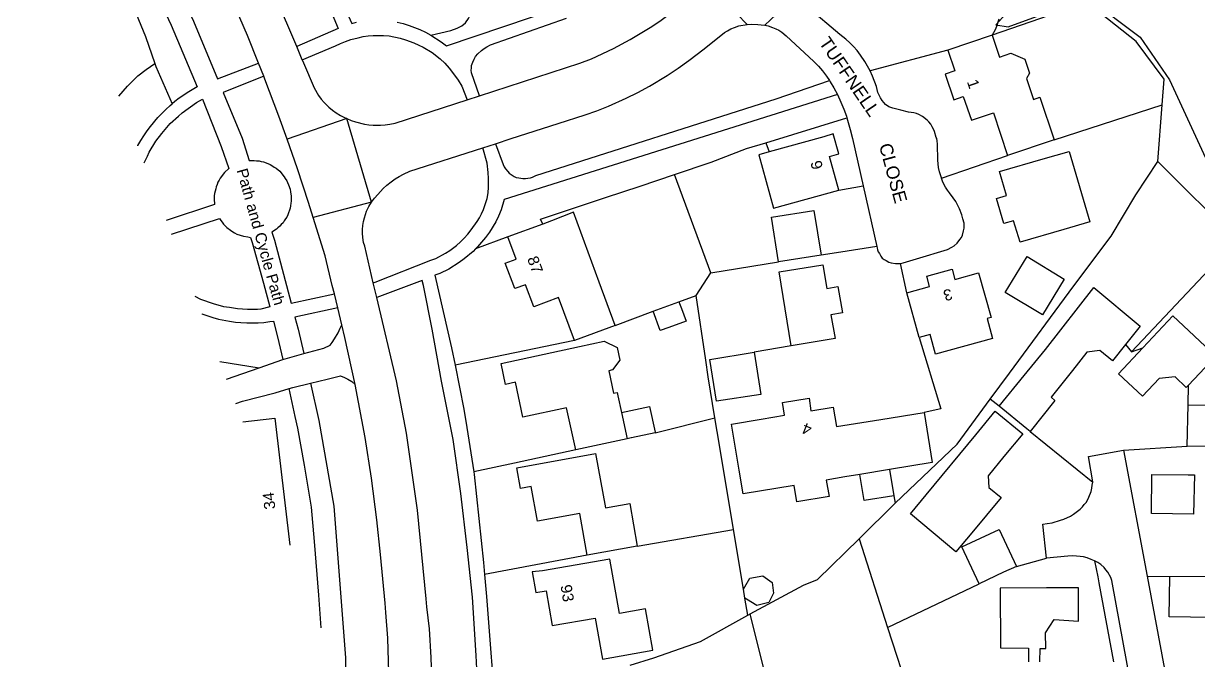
# Model space of a CAD drawing. Header units: millimetres. Extents: x 111502 to 977541, y 8702 to 1044108.
# Drawn here: x 974256.3 to 974415.2, y 476688 to 476774.2 of the extents above; entities that cross this region are included whole.
import ezdxf

# ---------------------------------------------------------------- set-up
doc = ezdxf.new("R2010")
doc.units = ezdxf.units.MM
doc.header["$LTSCALE"] = 0.25
doc.layers.add('X HVSS Site Background', color=8, linetype='Continuous')
doc.styles.add('OS Master Map$1$Standard', font='txt')

# ---------------------------------------------------------------- blocks, each defined once
blk = doc.blocks.new('OS MAP')
at = {"layer": 'X HVSS Site Background', "flags": 128}
for points in [[(488040.8, 241381.9), (488045.3, 241376.2), (488045.3, 241376.2), (488049.4, 241370.45), (488049.4, 241370.45), (488054.4, 241363.2), (488054.4, 241363.2), (488060.15, 241354.4), (488060.15, 241354.4), (488062.55, 241350.6), (488062.55, 241350.6), (488066.45, 241344.15), (488066.45, 241344.15), (488068.65, 241340.25), (488068.65, 241340.25), (488070.95, 241335.9), (488070.95, 241335.9), (488076.25, 241325.2), (488076.25, 241325.2), (488078.7, 241319.6), (488078.7, 241319.6), (488080.65, 241314.9), (488080.65, 241314.9), (488075.05, 241312.45)], [(488075.05, 241312.45), (488072.2, 241319.2), (488072.2, 241319.2), (488069.4, 241325.55), (488069.4, 241325.55), (488066.25, 241331.8), (488066.25, 241331.8), (488062.6, 241338.9), (488062.6, 241338.9), (488058.65, 241345.95), (488058.65, 241345.95), (488056.3, 241349.9), (488056.3, 241349.9), (488053.85, 241353.75), (488053.85, 241353.75), (488050.2, 241359.16)], [(488170, 241316.15), (488169.7, 241315.15), (488169.7, 241315.15), (488169.5, 241314.7), (488169.5, 241314.7), (488169.1, 241314)], [(488040.45, 241353.85), (488049.8, 241338), (488049.8, 241338), (488055.85, 241327.05), (488055.85, 241327.05), (488061.1, 241315.9), (488061.1, 241315.9), (488064.35, 241308.1), (488064.35, 241308.1), (488069.9, 241310.2)], [(488069.9, 241310.2), (488068.4, 241313.95), (488068.4, 241313.95), (488065.85, 241319.8)], [(488038.1, 241352.05), (488046.55, 241337.95), (488046.55, 241337.95), (488053.15, 241325.8), (488053.15, 241325.8), (488058.05, 241315.35), (488058.05, 241315.35), (488061.6, 241307), (488061.6, 241307), (488060.45, 241306.35), (488060.45, 241306.35), (488059.15, 241305.45), (488059.15, 241305.45), (488058.55, 241305), (488058.55, 241305), (488058.21, 241304.72)], [(488099.75, 241305.8), (488098.7, 241308.9), (488098.7, 241308.9), (488098.65, 241309.25), (488098.65, 241309.25), (488098.7, 241309.55), (488098.7, 241309.55), (488098.7, 241309.9), (488098.7, 241309.9), (488098.85, 241310.35), (488098.85, 241310.35), (488099.05, 241310.75), (488099.05, 241310.75), (488099.25, 241311.1), (488099.25, 241311.1), (488099.55, 241311.45), (488099.55, 241311.45), (488100.05, 241311.9), (488100.05, 241311.9), (488100.4, 241312.2), (488100.4, 241312.2), (488100.75, 241312.4), (488100.75, 241312.4), (488101.25, 241312.7), (488101.25, 241312.7), (488111.55, 241316.3)], [(488080.45, 241320.15), (488082.5, 241315.55), (488082.5, 241315.55), (488083.15, 241315.75)], [(488088.65, 241315.75), (488089.45, 241315.55), (488089.45, 241315.55), (488090.25, 241315.3), (488090.25, 241315.3), (488091.7, 241314.75), (488091.7, 241314.75), (488092.45, 241314.4), (488092.45, 241314.4), (488093.2, 241314)], [(488093.2, 241314), (488094.6, 241313.1), (488094.6, 241313.1), (488095.3, 241312.55), (488095.3, 241312.55), (488110.7, 241317.75), (488110.7, 241317.75), (488112.2, 241318.3), (488112.2, 241318.3), (488113.75, 241318.9), (488113.75, 241318.9), (488116.5, 241320.2), (488116.5, 241320.2), (488119.35, 241321.7), (488119.35, 241321.7), (488120.25, 241322.25), (488120.25, 241322.25), (488120.63, 241322.51)], [(488169.6, 241315.4), (488171, 241316.9)], [(488099.75, 241305.8), (488113.35, 241310.2), (488113.35, 241310.2), (488114.9, 241310.8), (488114.9, 241310.8), (488117.9, 241312.2), (488117.9, 241312.2), (488120.15, 241313.4), (488120.15, 241313.4), (488121.5, 241314.2), (488121.5, 241314.2), (488122.85, 241315.05), (488122.85, 241315.05), (488124.15, 241315.9), (488124.15, 241315.9), (488125.4, 241316.85), (488125.4, 241316.85), (488126.75, 241317.9), (488126.75, 241317.9), (488128, 241318.95), (488128, 241318.95), (488130.4, 241321.25)], [(488135.95, 241315.45), (488130.4, 241321.25)], [(488138.35, 241315.35), (488142.95, 241319.7)], [(488152.6, 241309.15), (488151.9, 241310.45), (488151.9, 241310.45), (488151.3, 241311.3), (488151.3, 241311.3), (488150.85, 241311.9), (488150.85, 241311.9), (488150.35, 241312.45), (488150.35, 241312.45), (488149.85, 241312.95), (488149.85, 241312.95), (488149.3, 241313.45), (488149.3, 241313.45), (488148.5, 241314.1), (488148.5, 241314.1), (488144.15, 241317.8), (488144.15, 241317.8), (488143.8, 241318.3), (488143.8, 241318.3), (488143.2, 241319.25), (488143.2, 241319.25), (488142.95, 241319.7)], [(488169.6, 241315.4), (488171.25, 241315.1), (488171.25, 241315.1), (488182.05, 241319.1)], [(488182.05, 241319.1), (488189.1, 241313.7), (488189.1, 241313.7), (488193.1, 241307.95), (488193.1, 241307.95), (488203.1, 241286.25), (488203.1, 241286.25), (488212.25, 241258.35), (488212.25, 241258.35), (488215.85, 241240.95), (488215.85, 241240.95), (488219.75, 241220.55), (488219.75, 241220.55), (488227.4, 241179.85), (488227.4, 241179.85), (488223.35, 241148.75), (488223.35, 241148.75), (488218.45, 241132.8), (488218.45, 241132.8), (488195.55, 241105.32), (488195.55, 241105.32), (488195.8, 241104.15)], [(488053, 241317.65), (488054.6, 241313.8)], [(488093.2, 241314), (488095.88, 241314.64), (488095.88, 241314.64), (488096.77, 241314.92), (488096.77, 241314.92), (488097.36, 241315.27), (488097.36, 241315.27), (488097.89, 241315.67), (488097.89, 241315.67), (488098.3, 241316.26), (488098.3, 241316.26), (488098.59, 241316.86), (488098.59, 241316.86), (488098.6, 241317.95)], [(488192.1, 241304.55), (488192.35, 241308.05), (488192.35, 241308.05), (488188.6, 241313.15), (488188.6, 241313.15), (488181.9, 241318.4), (488181.9, 241318.4), (488169.1, 241314)], [(488101.95, 241299.3), (488104.05, 241300), (488104.05, 241300), (488110.4, 241302.05), (488110.4, 241302.05), (488114.05, 241303.2), (488114.05, 241303.2), (488115.65, 241303.75), (488115.65, 241303.75), (488117.2, 241304.4), (488117.2, 241304.4), (488119.6, 241305.45), (488119.6, 241305.45), (488121.2, 241306.25), (488121.2, 241306.25), (488122.75, 241307.1), (488122.75, 241307.1), (488125.15, 241308.55), (488125.15, 241308.55), (488126.65, 241309.55), (488126.65, 241309.55), (488128.1, 241310.55), (488128.1, 241310.55), (488130.15, 241312.15), (488130.15, 241312.15), (488132.9, 241314.35), (488132.9, 241314.35), (488133.3, 241314.6), (488133.3, 241314.6), (488133.75, 241314.85), (488133.75, 241314.85), (488134.25, 241315.05), (488134.25, 241315.05), (488134.85, 241315.25), (488134.85, 241315.25), (488135.95, 241315.45)], [(488135.95, 241315.45), (488136.55, 241315.5), (488136.55, 241315.5), (488137.4, 241315.45), (488137.4, 241315.45), (488137.85, 241315.4), (488137.85, 241315.4), (488138.35, 241315.35)], [(488138.35, 241315.35), (488138.8, 241315.25), (488138.8, 241315.25), (488139.4, 241315.05), (488139.4, 241315.05), (488139.85, 241314.85), (488139.85, 241314.85), (488140.25, 241314.65), (488140.25, 241314.65), (488140.65, 241314.4), (488140.65, 241314.4), (488141.25, 241313.9), (488141.25, 241313.9), (488145, 241310.45), (488145, 241310.45), (488145.6, 241309.8), (488145.6, 241309.8), (488146.15, 241309.15), (488146.15, 241309.15), (488146.7, 241308.45), (488146.7, 241308.45), (488147.1, 241307.85)], [(488054.6, 241313.8), (488055.86, 241310.15)], [(488075.8, 241310.65), (488075.05, 241312.45)], [(488075.8, 241310.65), (488080.3, 241312.55), (488080.3, 241312.55), (488080.95, 241312.85), (488080.95, 241312.85), (488081.65, 241313.15), (488081.65, 241313.15), (488082.35, 241313.4), (488082.35, 241313.4), (488083.35, 241313.65), (488083.35, 241313.65), (488084.05, 241313.8), (488084.05, 241313.8), (488084.7, 241313.9), (488084.7, 241313.9), (488085.4, 241313.95), (488085.4, 241313.95), (488086.8, 241313.95), (488086.8, 241313.95), (488087.55, 241313.9), (488087.55, 241313.9), (488089.05, 241313.6), (488089.05, 241313.6), (488089.75, 241313.35), (488089.75, 241313.35), (488090.9, 241312.95), (488090.9, 241312.95), (488091.55, 241312.65), (488091.55, 241312.65), (488092.15, 241312.35), (488092.15, 241312.35), (488093.35, 241311.65), (488093.35, 241311.65), (488094.45, 241310.8), (488094.45, 241310.8), (488095.1, 241310.2), (488095.1, 241310.2), (488095.65, 241309.55), (488095.65, 241309.55), (488096.4, 241308.6), (488096.4, 241308.6), (488096.9, 241307.9), (488096.9, 241307.9), (488097.4, 241307.1), (488097.4, 241307.1), (488098.1, 241305.25)], [(488169.1, 241314), (488163.1, 241311.95)], [(488169.1, 241314), (488170.1, 241311.03), (488170.1, 241311.03), (488171.62, 241311.55), (488171.62, 241311.55), (488173.53, 241310.75), (488173.53, 241310.75), (488174.16, 241308.87), (488174.16, 241308.87), (488173.75, 241308.11), (488173.75, 241308.11), (488174.69, 241305.31), (488174.69, 241305.31), (488175.55, 241305.6), (488175.55, 241305.6), (488177.5, 241299.85)], [(488163.1, 241311.95), (488152.6, 241309.15)], [(488163.1, 241311.95), (488164.05, 241309.15), (488164.05, 241309.15), (488162.75, 241308.7), (488162.75, 241308.7), (488163.9, 241305.25), (488163.9, 241305.25), (488165.2, 241305.7), (488165.2, 241305.7), (488166.3, 241302.5), (488166.3, 241302.5), (488169.3, 241303.5), (488169.3, 241303.5), (488171.2, 241297.7)], [(488050.98, 241305.76), (488052.16, 241307.1), (488052.16, 241307.1), (488052.83, 241307.79), (488052.83, 241307.79), (488053.55, 241308.47), (488053.55, 241308.47), (488054.67, 241309.35), (488054.67, 241309.35), (488055.86, 241310.15)], [(488055.86, 241310.15), (488056, 241309.75), (488056, 241309.75), (488058.21, 241304.72)], [(488070.6, 241308.45), (488069.9, 241310.2)], [(488075.8, 241310.65), (488075.95, 241310.25), (488075.95, 241310.25), (488077.4, 241306.85), (488077.4, 241306.85), (488078, 241305.85), (488078, 241305.85), (488078.35, 241305.35), (488078.35, 241305.35), (488078.75, 241304.9), (488078.75, 241304.9), (488079.4, 241304.25), (488079.4, 241304.25), (488079.9, 241303.85), (488079.9, 241303.85), (488080.4, 241303.5), (488080.4, 241303.5), (488080.95, 241303.15), (488080.95, 241303.15), (488081.5, 241302.85), (488081.5, 241302.85), (488081.82, 241302.71)], [(488070.6, 241308.45), (488065.1, 241306.25), (488065.1, 241306.25), (488067.65, 241300.05), (488067.65, 241300.05), (488068.6, 241297.05), (488068.6, 241297.05), (488069.3, 241297.05), (488069.3, 241297.05), (488069.6, 241297), (488069.6, 241297), (488069.95, 241297), (488069.95, 241297), (488070.25, 241296.9), (488070.25, 241296.9), (488070.55, 241296.85), (488070.55, 241296.85), (488071.15, 241296.65), (488071.15, 241296.65), (488071.45, 241296.5), (488071.45, 241296.5), (488071.7, 241296.35), (488071.7, 241296.35), (488072, 241296.15), (488072, 241296.15), (488072.25, 241296), (488072.25, 241296), (488072.75, 241295.6), (488072.75, 241295.6), (488073.35, 241294.85), (488073.35, 241294.85), (488073.5, 241294.6), (488073.5, 241294.6), (488073.7, 241294.3), (488073.7, 241294.3), (488073.8, 241294.05), (488073.8, 241294.05), (488073.95, 241293.75), (488073.95, 241293.75), (488074.15, 241293.15), (488074.15, 241293.15), (488074.2, 241292.8), (488074.2, 241292.8), (488074.3, 241292.2), (488074.3, 241292.2), (488074.3, 241291.55), (488074.3, 241291.55), (488074.25, 241291.25), (488074.25, 241291.25), (488074.2, 241290.9), (488074.2, 241290.9), (488074.15, 241290.6), (488074.15, 241290.6), (488073.85, 241289.7), (488073.85, 241289.7), (488073.7, 241289.4), (488073.7, 241289.4), (488073.55, 241289.15), (488073.55, 241289.15), (488073.35, 241288.9), (488073.35, 241288.9), (488073.2, 241288.6), (488073.2, 241288.6), (488072.95, 241288.4), (488072.95, 241288.4), (488072.75, 241288.15), (488072.75, 241288.15), (488072.5, 241287.95), (488072.5, 241287.95), (488072.3, 241287.75), (488072.3, 241287.75), (488071.7, 241287.35), (488071.7, 241287.35), (488072.05, 241286.25), (488072.05, 241286.25), (488074.3, 241277.75), (488074.3, 241277.75), (488080.15, 241279)], [(488073.74, 241299.93), (488072.65, 241303.05), (488072.65, 241303.05), (488070.75, 241308.05), (488070.75, 241308.05), (488070.6, 241308.45)], [(488101.95, 241299.3), (488102.95, 241296.5), (488102.95, 241296.5), (488103.1, 241296.2), (488103.1, 241296.2), (488103.3, 241295.9), (488103.3, 241295.9), (488103.6, 241295.55), (488103.6, 241295.55), (488103.8, 241295.35), (488103.8, 241295.35), (488104.05, 241295.15), (488104.05, 241295.15), (488104.45, 241294.9), (488104.45, 241294.9), (488104.75, 241294.75), (488104.75, 241294.75), (488105.1, 241294.7), (488105.1, 241294.7), (488105.65, 241294.6), (488105.65, 241294.6), (488106, 241294.6), (488106, 241294.6), (488106.3, 241294.65), (488106.3, 241294.65), (488106.65, 241294.7), (488106.65, 241294.7), (488106.95, 241294.8), (488106.95, 241294.8), (488107.4, 241295), (488107.4, 241295), (488139.9, 241305.4), (488139.9, 241305.4), (488147.1, 241307.85)], [(488147.1, 241307.85), (488147.2, 241307.7), (488147.2, 241307.7), (488147.7, 241306.85), (488147.7, 241306.85), (488148.2, 241305.95)], [(488156.77, 241303.84), (488155.65, 241304.1), (488155.65, 241304.1), (488155.15, 241304.3), (488155.15, 241304.3), (488154.7, 241304.6), (488154.7, 241304.6), (488154.25, 241305.15), (488154.25, 241305.15), (488154, 241305.5), (488154, 241305.5), (488153.65, 241306.25), (488153.65, 241306.25), (488153.45, 241307.05), (488153.45, 241307.05), (488152.9, 241308.45), (488152.9, 241308.45), (488152.6, 241309.15)], [(488053.54, 241299.03), (488053.55, 241299.05), (488053.55, 241299.05), (488053.95, 241299.75), (488053.95, 241299.75), (488054.35, 241300.4), (488054.35, 241300.4), (488054.8, 241301.05), (488054.8, 241301.05), (488055.25, 241301.65), (488055.25, 241301.65), (488056.25, 241302.85), (488056.25, 241302.85), (488057.35, 241303.95), (488057.35, 241303.95), (488057.95, 241304.5), (488057.95, 241304.5), (488058.21, 241304.72)], [(488054.43, 241296.71), (488054.85, 241297.65), (488054.85, 241297.65), (488055.1, 241298.15), (488055.1, 241298.15), (488056, 241299.65), (488056, 241299.65), (488056.8, 241300.7), (488056.8, 241300.7), (488057.95, 241302.05), (488057.95, 241302.05), (488059.05, 241303.05), (488059.05, 241303.05), (488059.55, 241303.5), (488059.55, 241303.5), (488061.5, 241304.9), (488061.5, 241304.9), (488062.3, 241305.35), (488062.3, 241305.35), (488064.85, 241298.95), (488064.85, 241298.95), (488065.85, 241295.95)], [(488081.82, 241302.71), (488082.4, 241302.45), (488082.4, 241302.45), (488083, 241302.25), (488083, 241302.25), (488084.2, 241301.95), (488084.2, 241301.95), (488084.8, 241301.85), (488084.8, 241301.85), (488085.4, 241301.8), (488085.4, 241301.8), (488086.4, 241301.8), (488086.4, 241301.8), (488087, 241301.85), (488087, 241301.85), (488087.65, 241301.95), (488087.65, 241301.95), (488088.35, 241302.1), (488088.35, 241302.1), (488098.1, 241305.25)], [(488098.1, 241305.25), (488099.75, 241305.8)], [(488148.2, 241305.95), (488103.1, 241291.75), (488103.1, 241291.75), (488102.7, 241290.35), (488102.7, 241290.35), (488102.35, 241289.5), (488102.35, 241289.5), (488102, 241288.75), (488102, 241288.75), (488101.1, 241287.35), (488101.1, 241287.35), (488100.6, 241286.65), (488100.6, 241286.65), (488099.5, 241285.35), (488099.5, 241285.35), (488099.25, 241285.1)], [(488148.2, 241305.95), (488148.65, 241304.95), (488148.65, 241304.95), (488149.05, 241304), (488149.05, 241304), (488149.4, 241303.05), (488149.4, 241303.05), (488149.46, 241302.82)], [(488177.5, 241299.85), (488192.1, 241304.55)], [(488191.5, 241296.9), (488192.1, 241304.55)], [(488162.27, 241294.65), (488162.25, 241294.7), (488162.25, 241294.7), (488162, 241295.5), (488162, 241295.5), (488161.85, 241296.1), (488161.85, 241296.1), (488161.75, 241297.1), (488161.75, 241297.1), (488161.7, 241299.25), (488161.7, 241299.25), (488161.65, 241299.7), (488161.65, 241299.7), (488161.6, 241300), (488161.6, 241300), (488161.55, 241300.15), (488161.55, 241300.15), (488161.3, 241300.95), (488161.3, 241300.95), (488161.15, 241301.3), (488161.15, 241301.3), (488161, 241301.6), (488161, 241301.6), (488160.8, 241301.95), (488160.8, 241301.95), (488160.55, 241302.25), (488160.55, 241302.25), (488160.3, 241302.5), (488160.3, 241302.5), (488159.7, 241303), (488159.7, 241303), (488159.2, 241303.25), (488159.2, 241303.25), (488158.85, 241303.4), (488158.85, 241303.4), (488158.5, 241303.5), (488158.5, 241303.5), (488157.8, 241303.6), (488157.8, 241303.6), (488156.77, 241303.84)], [(488081.82, 241302.71), (488073.74, 241299.93)], [(488085.15, 241291.4), (488081.82, 241302.71)], [(488138.5, 241299.45), (488149.46, 241302.82)], [(488149.46, 241302.82), (488149.9, 241301.25), (488149.9, 241301.25), (488150.2, 241300), (488150.2, 241300), (488151.65, 241293.61)], [(488077.28, 241289.34), (488076.65, 241291.35), (488076.65, 241291.35), (488075.15, 241295.9), (488075.15, 241295.9), (488073.74, 241299.93)], [(488148.35, 241293.05), (488147.1, 241297.6), (488147.1, 241297.6), (488148.35, 241297.95), (488148.35, 241297.95), (488147.6, 241300.65), (488147.6, 241300.65), (488146.35, 241300.25), (488146.35, 241300.25), (488138.95, 241298.2)], [(488177.5, 241299.85), (488171.2, 241297.7)], [(488085.15, 241291.4), (488085.55, 241291.95), (488085.55, 241291.95), (488086, 241292.45), (488086, 241292.45), (488086.75, 241293.25), (488086.75, 241293.25), (488087.25, 241293.7), (488087.25, 241293.7), (488087.8, 241294.15), (488087.8, 241294.15), (488088.35, 241294.55), (488088.35, 241294.55), (488088.9, 241294.9), (488088.9, 241294.9), (488089.5, 241295.2), (488089.5, 241295.2), (488090.35, 241295.6), (488090.35, 241295.6), (488100.2, 241298.75)], [(488085.4, 241280.5), (488085.65, 241280.6), (488085.65, 241280.6), (488093.2, 241283.55), (488093.2, 241283.55), (488093.85, 241283.8), (488093.85, 241283.8), (488095.15, 241284.5), (488095.15, 241284.5), (488095.75, 241284.85), (488095.75, 241284.85), (488096.65, 241285.55), (488096.65, 241285.55), (488097.2, 241286.05), (488097.2, 241286.05), (488097.7, 241286.55), (488097.7, 241286.55), (488098.2, 241287.1), (488098.2, 241287.1), (488098.65, 241287.65), (488098.65, 241287.65), (488099.45, 241288.8), (488099.45, 241288.8), (488099.75, 241289.3), (488099.75, 241289.3), (488100.05, 241289.85), (488100.05, 241289.85), (488100.3, 241290.4), (488100.3, 241290.4), (488100.5, 241290.95), (488100.5, 241290.95), (488100.8, 241291.9), (488100.8, 241291.9), (488100.95, 241292.65), (488100.95, 241292.65), (488101, 241293.45), (488101, 241293.45), (488101, 241294.6), (488101, 241294.6), (488100.95, 241295.4), (488100.95, 241295.4), (488100.8, 241296.7), (488100.8, 241296.7), (488100.2, 241298.75)], [(488100.2, 241298.75), (488101.95, 241299.3)], [(488126.15, 241295.15), (488131.1, 241296.8), (488131.1, 241296.8), (488135.9, 241298.65), (488135.9, 241298.65), (488138.5, 241299.45)], [(488138.95, 241298.2), (488137.55, 241297.8), (488137.55, 241297.8), (488139.55, 241290.6), (488139.55, 241290.6), (488148.35, 241293.05)], [(488138.5, 241299.45), (488138.95, 241298.2)], [(488178.8, 241287.7), (488172.9, 241286), (488172.9, 241286), (488172, 241288.9), (488172, 241288.9), (488170.7, 241288.5), (488170.7, 241288.5), (488169.7, 241291.9), (488169.7, 241291.9), (488171.05, 241292.3), (488171.05, 241292.3), (488170.1, 241295.55), (488170.1, 241295.55), (488176, 241297.25), (488176, 241297.25), (488179.53, 241298.28), (488179.53, 241298.28), (488182.33, 241288.73), (488182.33, 241288.73), (488178.8, 241287.7)], [(488162.27, 241294.65), (488171.2, 241297.7)], [(488168.84, 241264.78), (488171.45, 241268.3), (488171.45, 241268.3), (488180.15, 241280.1), (488180.15, 241280.1), (488185.2, 241286.8), (488185.2, 241286.8), (488188.55, 241292.4), (488188.55, 241292.4), (488191.5, 241296.9)], [(488191.5, 241296.9), (488202.2, 241286.25)], [(488065.85, 241295.95), (488065.3, 241295.4), (488065.3, 241295.4), (488064.7, 241294.65), (488064.7, 241294.65), (488064.55, 241294.4), (488064.55, 241294.4), (488064.4, 241294.1), (488064.4, 241294.1), (488064.3, 241293.8), (488064.3, 241293.8), (488064.15, 241293.5), (488064.15, 241293.5), (488064.1, 241293.2), (488064.1, 241293.2), (488064, 241292.9), (488064, 241292.9), (488063.95, 241292.6), (488063.95, 241292.6), (488063.9, 241292.25), (488063.9, 241292.25), (488063.9, 241291.65), (488063.9, 241291.65), (488063.95, 241291.3), (488063.95, 241291.3), (488063.95, 241291.1), (488063.95, 241291.1), (488057.38, 241288.94)], [(488108.35, 241288.45), (488108, 241289.1), (488108, 241289.1), (488116.8, 241292.05), (488116.8, 241292.05), (488121.5, 241293.55), (488121.5, 241293.55), (488126.15, 241295.15)], [(488131.05, 241281.85), (488126.15, 241295.15)], [(488148.35, 241293.05), (488151.65, 241293.61)], [(488151.65, 241293.61), (488153.51, 241285.42)], [(488156.7, 241283.1), (488157.05, 241283.2), (488157.05, 241283.2), (488158.85, 241283.75), (488158.85, 241283.75), (488163.05, 241285), (488163.05, 241285), (488163.65, 241285.3), (488163.65, 241285.3), (488163.95, 241285.5), (488163.95, 241285.5), (488164.35, 241285.85), (488164.35, 241285.85), (488164.75, 241286.35), (488164.75, 241286.35), (488164.95, 241286.65), (488164.95, 241286.65), (488165.1, 241286.95), (488165.1, 241286.95), (488165.25, 241287.55), (488165.25, 241287.55), (488165.3, 241287.9), (488165.3, 241287.9), (488165.3, 241288.55), (488165.3, 241288.55), (488165.15, 241289.15), (488165.15, 241289.15), (488165, 241289.7), (488165, 241289.7), (488164.7, 241290.5), (488164.7, 241290.5), (488164.2, 241291.5), (488164.2, 241291.5), (488163.85, 241292), (488163.85, 241292), (488163.35, 241292.65), (488163.35, 241292.65), (488163.05, 241293.05), (488163.05, 241293.05), (488162.8, 241293.45), (488162.8, 241293.45), (488162.45, 241294.1), (488162.45, 241294.1), (488162.27, 241294.65)], [(488085.15, 241291.4), (488077.28, 241289.34)], [(488085.4, 241280.5), (488084.25, 241285.45), (488084.25, 241285.45), (488084.1, 241285.95), (488084.1, 241285.95), (488084, 241286.65), (488084, 241286.65), (488083.95, 241287.2), (488083.95, 241287.2), (488083.95, 241287.7), (488083.95, 241287.7), (488084, 241288.25), (488084, 241288.25), (488084.1, 241288.8), (488084.1, 241288.8), (488084.2, 241289.3), (488084.2, 241289.3), (488084.5, 241290.2), (488084.5, 241290.2), (488084.8, 241290.8), (488084.8, 241290.8), (488085.15, 241291.4)], [(488140.2, 241283.35), (488139.25, 241289.4), (488139.25, 241289.4), (488145, 241290.3), (488145, 241290.3), (488146, 241284.25)], [(488058.09, 241287.08), (488064.6, 241289.2)], [(488064.6, 241289.2), (488064.8, 241288.95), (488064.8, 241288.95), (488064.95, 241288.7), (488064.95, 241288.7), (488065.15, 241288.45), (488065.15, 241288.45), (488065.6, 241288), (488065.6, 241288), (488066.1, 241287.6), (488066.1, 241287.6), (488066.4, 241287.4), (488066.4, 241287.4), (488066.65, 241287.25), (488066.65, 241287.25), (488066.95, 241287.1), (488066.95, 241287.1), (488067.85, 241286.8), (488067.85, 241286.8), (488068.45, 241286.7), (488068.45, 241286.7), (488068.8, 241286.65), (488068.8, 241286.65), (488069, 241285.95), (488069, 241285.95), (488070.55, 241280.45), (488070.55, 241280.45), (488071.4, 241277.25), (488071.4, 241277.25), (488070.2, 241276.95), (488070.2, 241276.95), (488069.75, 241276.9), (488069.75, 241276.9), (488068.4, 241276.9), (488068.4, 241276.9), (488067.05, 241277), (488067.05, 241277), (488065.95, 241277.15), (488065.95, 241277.15), (488065.55, 241277.2), (488065.55, 241277.2), (488065.2, 241277.25), (488065.2, 241277.25), (488063.8, 241277.65), (488063.8, 241277.65), (488062.1, 241278.25), (488062.1, 241278.25), (488061.31, 241278.63)], [(488080.15, 241279), (488079.85, 241280.15), (488079.85, 241280.15), (488078.9, 241284.15), (488078.9, 241284.15), (488077.28, 241289.34)], [(488118.1, 241274.75), (488115.95, 241280.6), (488115.95, 241280.6), (488112.47, 241290.06), (488112.47, 241290.06), (488109.5, 241288.9), (488109.5, 241288.9), (488108.35, 241288.45)], [(488108.35, 241288.45), (488103.6, 241286.7)], [(488103.6, 241286.7), (488099.25, 241285.1)], [(488112.6, 241272.7), (488110.45, 241278.5), (488110.45, 241278.5), (488107.1, 241277.25), (488107.1, 241277.25), (488106, 241280.25), (488106, 241280.25), (488104.55, 241279.75), (488104.55, 241279.75), (488103.25, 241283.15), (488103.25, 241283.15), (488104.75, 241283.7), (488104.75, 241283.7), (488103.6, 241286.7)], [(488153.51, 241285.42), (488148.65, 241284.66)], [(488153.51, 241285.42), (488153.55, 241285.25), (488153.55, 241285.25), (488153.6, 241284.95), (488153.6, 241284.95), (488153.7, 241284.7), (488153.7, 241284.7), (488153.85, 241284.45), (488153.85, 241284.45), (488154.05, 241284.1), (488154.05, 241284.1), (488154.25, 241283.85), (488154.25, 241283.85), (488154.5, 241283.65), (488154.5, 241283.65), (488154.75, 241283.5), (488154.75, 241283.5), (488155.15, 241283.3), (488155.15, 241283.3), (488155.45, 241283.2), (488155.45, 241283.2), (488156.05, 241283.1), (488156.05, 241283.1), (488156.7, 241283.1)], [(488187.95, 241271.15), (488202.2, 241286.25)], [(488099.25, 241285.1), (488098.9, 241284.75), (488098.9, 241284.75), (488097.7, 241283.75), (488097.7, 241283.75), (488097, 241283.25), (488097, 241283.25), (488095.6, 241282.35), (488095.6, 241282.35), (488094.4, 241281.75), (488094.4, 241281.75), (488093.75, 241281.55), (488093.75, 241281.55), (488096, 241271.7), (488096, 241271.7), (488096.47, 241269.35)], [(488146, 241284.25), (488140.2, 241283.35)], [(488148.65, 241284.66), (488146, 241284.25)], [(488175.9, 241276.15), (488170.85, 241279.2), (488170.85, 241279.2), (488173.85, 241284.05), (488173.85, 241284.05), (488178.85, 241281), (488178.85, 241281), (488175.9, 241276.15)], [(488131.05, 241281.85), (488140.2, 241283.35)], [(488141.9, 241272), (488140.3, 241282), (488140.3, 241282), (488146.2, 241282.95), (488146.2, 241282.95), (488146.75, 241279.75), (488146.75, 241279.75), (488148.25, 241280), (488148.25, 241280), (488148.85, 241276.45), (488148.85, 241276.45), (488147.3, 241276.15), (488147.3, 241276.15), (488147.85, 241272.95), (488147.85, 241272.95), (488141.9, 241272)], [(488157.55, 241279.15), (488156.7, 241283.1)], [(488157.55, 241279.15), (488160.65, 241280), (488160.65, 241280), (488160.25, 241281.4), (488160.25, 241281.4), (488163.7, 241282.35), (488163.7, 241282.35), (488164.05, 241280.95), (488164.05, 241280.95), (488167.25, 241281.85), (488167.25, 241281.85), (488168.95, 241275.8), (488168.95, 241275.8), (488168.43, 241275.66), (488168.43, 241275.66), (488169.17, 241272.99), (488169.17, 241272.99), (488161.45, 241270.84), (488161.45, 241270.84), (488160.71, 241273.51), (488160.71, 241273.51), (488159.25, 241273.1)], [(488099.65, 241223.8), (488099.3, 241230.1), (488099.3, 241230.1), (488098.8, 241238), (488098.8, 241238), (488098.1, 241244.7), (488098.1, 241244.7), (488097.25, 241252), (488097.25, 241252), (488096.2, 241259.3), (488096.2, 241259.3), (488094.65, 241267.2), (488094.65, 241267.2), (488093.35, 241274.25), (488093.35, 241274.25), (488092.2, 241280.15), (488092.2, 241280.15), (488092, 241280.8), (488092, 241280.8), (488085.9, 241278.51)], [(488129.05, 241278.8), (488131.05, 241281.85)], [(488085.9, 241278.51), (488085.4, 241280.5)], [(488159.25, 241273.1), (488157.55, 241279.15)], [(488170.05, 241263.8), (488173.45, 241267.95), (488173.45, 241267.95), (488176.3, 241271.5), (488176.3, 241271.5), (488182.85, 241279.85), (488182.85, 241279.85), (488189.1, 241274.65), (488189.1, 241274.65), (488187.16, 241272.18)], [(488080.6, 241277.1), (488080.15, 241279)], [(488093.3, 241227.2), (488093.25, 241229.85), (488093.25, 241229.85), (488093, 241233.7), (488093, 241233.7), (488092.65, 241236.7), (488092.65, 241236.7), (488092.55, 241237.75), (488092.55, 241237.75), (488091.4, 241249.75), (488091.4, 241249.75), (488089.9, 241260.15), (488089.9, 241260.15), (488088.55, 241267.25), (488088.55, 241267.25), (488085.9, 241278.51)], [(488123.25, 241276.66), (488126.74, 241277.95)], [(488126.74, 241277.95), (488127.08, 241277.03), (488127.08, 241277.03), (488127.71, 241275.32), (488127.71, 241275.32), (488125.36, 241274.45), (488125.36, 241274.45), (488124.22, 241274.03), (488124.22, 241274.03), (488123.25, 241276.66)], [(488126.74, 241277.95), (488129.05, 241278.8)], [(488131.6, 241262.25), (488130.7, 241267.8), (488130.7, 241267.8), (488130.36, 241270.06), (488130.36, 241270.06), (488129.05, 241278.8)], [(488062.2, 241276.3), (488062.2, 241276.3), (488062.2, 241276.3), (488063.7, 241275.8), (488063.7, 241275.8), (488064.45, 241275.6), (488064.45, 241275.6), (488065.95, 241275.3), (488065.95, 241275.3), (488066.75, 241275.2), (488066.75, 241275.2), (488067.5, 241275.15), (488067.5, 241275.15), (488068.3, 241275.1), (488068.3, 241275.1), (488069.85, 241275.1), (488069.85, 241275.1), (488070.6, 241275.15), (488070.6, 241275.15), (488071.4, 241275.25), (488071.4, 241275.25), (488071.9, 241275.3), (488071.9, 241275.3), (488072.45, 241273.2), (488072.45, 241273.2), (488073.17, 241270.11)], [(488080.6, 241277.1), (488074.8, 241275.85), (488074.8, 241275.85), (488075.25, 241274.25), (488075.25, 241274.25), (488076.01, 241270.92)], [(488081.14, 241274.81), (488080.6, 241277.1)], [(488118.1, 241274.75), (488123.25, 241276.66)], [(488189.48, 241271.71), (488193.55, 241276.05), (488193.55, 241276.05), (488199.35, 241270.6), (488199.35, 241270.6), (488195.65, 241266.67)], [(488076.01, 241270.92), (488078.7, 241271.68), (488078.7, 241271.68), (488079.56, 241272.09), (488079.56, 241272.09), (488079.82, 241272.42), (488079.82, 241272.42), (488080.15, 241272.94), (488080.15, 241272.94), (488080.64, 241273.74), (488080.64, 241273.74), (488080.93, 241274.35), (488080.93, 241274.35), (488081.14, 241274.81)], [(488082.95, 241266.75), (488081.55, 241273.1), (488081.55, 241273.1), (488081.14, 241274.81)], [(488118.1, 241274.75), (488112.6, 241272.7)], [(488112.6, 241272.7), (488096.47, 241269.35)], [(488159.25, 241273.1), (488162.15, 241263.45), (488162.15, 241263.45), (488159.9, 241262.95)], [(488112.8, 241257.9), (488111.55, 241263.6), (488111.55, 241263.6), (488105.65, 241262.35), (488105.65, 241262.35), (488104.65, 241267.05), (488104.65, 241267.05), (488103.3, 241266.75), (488103.3, 241266.75), (488102.7, 241269.6), (488102.7, 241269.6), (488113.3, 241271.9), (488113.3, 241271.9), (488116.61, 241272.62), (488116.61, 241272.62), (488118.38, 241271.76), (488118.38, 241271.76), (488118.75, 241270.04), (488118.75, 241270.04), (488117.77, 241268.74), (488117.77, 241268.74), (488117.25, 241268.62), (488117.25, 241268.62), (488117.91, 241265.56), (488117.91, 241265.56), (488118.4, 241265.67), (488118.4, 241265.67), (488118.5, 241265.2), (488118.5, 241265.2), (488118.98, 241262.95)], [(488141.9, 241272), (488136.9, 241271.1)], [(488187.16, 241272.18), (488185.4, 241269.95), (488185.4, 241269.95), (488183.65, 241271.35), (488183.65, 241271.35), (488181.9, 241271.1), (488181.9, 241271.1), (488179.95, 241268.65), (488179.95, 241268.65), (488177.07, 241265.03), (488177.07, 241265.03), (488177.6, 241264.6), (488177.6, 241264.6), (488174.25, 241260.4)], [(488195.65, 241266.67), (488195.35, 241266.35), (488195.35, 241266.35), (488193.85, 241267.8), (488193.85, 241267.8), (488191.7, 241267.55), (488191.7, 241267.55), (488189.45, 241265.15), (488189.45, 241265.15), (488186.2, 241268.2), (488186.2, 241268.2), (488189.48, 241271.71)], [(488187.16, 241272.18), (488187.95, 241271.15)], [(488187.95, 241271.15), (488189.48, 241271.71)], [(488064.65, 241269.86), (488069.99, 241269)], [(488069.99, 241269), (488073.17, 241270.11)], [(488073.17, 241270.11), (488076.01, 241270.92)], [(488136.9, 241271.1), (488137.8, 241265.4), (488137.8, 241265.4), (488131.8, 241264.5), (488131.8, 241264.5), (488130.9, 241270.15), (488130.9, 241270.15), (488136.9, 241271.1)], [(488065.57, 241267.45), (488069.99, 241269)], [(488096.47, 241269.35), (488097.65, 241263.4), (488097.65, 241263.4), (488098.04, 241260.93)], [(488074.04, 241266.2), (488074.5, 241266.33), (488074.5, 241266.33), (488076.91, 241266.93)], [(488076.91, 241266.93), (488079.16, 241267.49), (488079.16, 241267.49), (488080.95, 241267.91), (488080.95, 241267.91), (488081.49, 241267.69), (488081.49, 241267.69), (488081.97, 241267.46), (488081.97, 241267.46), (488082.52, 241267.14), (488082.52, 241267.14), (488082.95, 241266.75)], [(488076.91, 241266.93), (488078.05, 241261.9), (488078.05, 241261.9), (488080.05, 241250.3), (488080.05, 241250.3), (488081.65, 241229.8), (488081.65, 241229.8), (488081.6, 241225.35), (488081.6, 241225.35), (488081.6, 241225.34)], [(488087.99, 241208.55), (488088.05, 241210.85), (488088.05, 241210.85), (488087.65, 241222.35), (488087.65, 241222.35), (488087.55, 241226.25), (488087.55, 241226.25), (488087.35, 241232.45), (488087.35, 241232.45), (488087.1, 241235.9), (488087.1, 241235.9), (488087, 241237.2), (488087, 241237.2), (488086.4, 241243.75), (488086.4, 241243.75), (488085.9, 241248.45), (488085.9, 241248.45), (488085.15, 241254.1), (488085.15, 241254.1), (488084.3, 241259.6), (488084.3, 241259.6), (488082.95, 241266.75)], [(488195.6, 241264), (488195.65, 241266.67)], [(488066.82, 241264.16), (488067.72, 241264.51), (488067.72, 241264.51), (488072.15, 241265.64), (488072.15, 241265.64), (488074.04, 241266.2)], [(488078.36, 241233.86), (488078.05, 241238.25), (488078.05, 241238.25), (488077.45, 241245.5), (488077.45, 241245.5), (488077.05, 241250.15), (488077.05, 241250.15), (488076.1, 241255.85), (488076.1, 241255.85), (488075.2, 241260.85), (488075.2, 241260.85), (488074.86, 241262.41), (488074.86, 241262.41), (488074.04, 241266.2)], [(488151.19, 241254.58), (488149.2, 241254.25), (488149.2, 241254.25), (488146.67, 241253.83), (488146.67, 241253.83), (488147.04, 241251.59), (488147.04, 241251.59), (488142.69, 241250.87), (488142.69, 241250.87), (488142.31, 241253.1), (488142.31, 241253.1), (488135.43, 241251.95), (488135.43, 241251.95), (488134.88, 241255.17), (488134.88, 241255.17), (488133.83, 241261.37), (488133.83, 241261.37), (488137.85, 241262.05), (488137.85, 241262.05), (488141, 241262.6), (488141, 241262.6), (488140.75, 241264.3), (488140.75, 241264.3), (488144.35, 241264.9), (488144.35, 241264.9), (488144.6, 241263.2), (488144.6, 241263.2), (488147.6, 241263.7), (488147.6, 241263.7), (488148.05, 241261.05), (488148.05, 241261.05), (488154.05, 241262), (488154.05, 241262), (488159.9, 241262.95)], [(488156, 241250.7), (488164.35, 241258.7), (488164.35, 241258.7), (488168.84, 241264.78)], [(488170.05, 241263.8), (488168.84, 241264.78)], [(488118.98, 241262.95), (488122.76, 241263.76), (488122.76, 241263.76), (488123.51, 241260.3), (488123.51, 241260.3), (488123.53, 241260.23)], [(488174.25, 241260.4), (488173.81, 241260.76), (488173.81, 241260.76), (488170.05, 241263.8)], [(488195.5, 241258.4), (488195.6, 241264)], [(488195.6, 241264), (488201.2, 241263.95), (488201.2, 241263.95), (488201.1, 241258.3)], [(488067.77, 241261.68), (488072.1, 241262.2), (488072.1, 241262.2), (488074.11, 241245.01)], [(488118.98, 241262.95), (488119.75, 241259.41)], [(488123.53, 241260.23), (488131.6, 241262.25)], [(488134.1, 241247.15), (488132.21, 241258.54), (488132.21, 241258.54), (488131.6, 241262.25)], [(488159.9, 241262.95), (488161, 241256.2), (488161, 241256.2), (488155.2, 241255.25)], [(488173.27, 241260.09), (488170.7, 241257), (488170.7, 241257), (488168.55, 241254.4), (488168.55, 241254.4), (488168.65, 241252.8), (488168.65, 241252.8), (488170.3, 241251.45), (488170.3, 241251.45), (488166.35, 241246.7), (488166.35, 241246.7), (488164.19, 241244.12), (488164.19, 241244.12), (488158.04, 241249.27), (488158.04, 241249.27), (488160.2, 241251.85), (488160.2, 241251.85), (488166.9, 241259.95), (488166.9, 241259.95), (488169.51, 241263.13), (488169.51, 241263.13), (488173.26, 241260.1), (488173.26, 241260.1), (488173.27, 241260.09)], [(488098.04, 241260.93), (488099, 241254.92)], [(488123.53, 241260.23), (488120.34, 241259.54), (488120.34, 241259.54), (488120.33, 241259.54), (488120.33, 241259.54), (488120.26, 241259.52), (488120.26, 241259.52), (488119.75, 241259.41)], [(488174.25, 241260.4), (488182.7, 241253.56)], [(488119.75, 241259.41), (488112.8, 241257.9)], [(488186.85, 241257.85), (488195.5, 241258.4)], [(488201.1, 241258.3), (488195.5, 241258.4)], [(488112.8, 241257.9), (488104.5, 241256.11)], [(488114.35, 241243.65), (488113.35, 241249.3), (488113.35, 241249.3), (488107.6, 241248.25), (488107.6, 241248.25), (488106.75, 241252.95), (488106.75, 241252.95), (488105.3, 241252.7), (488105.3, 241252.7), (488104.8, 241255.5), (488104.8, 241255.5), (488115.45, 241257.4), (488115.45, 241257.4), (488116.8, 241250.05), (488116.8, 241250.05), (488120.1, 241250.65), (488120.1, 241250.65), (488121.1, 241244.9)], [(488182.7, 241253.56), (488182.7, 241253.6), (488182.7, 241253.6), (488182.15, 241257), (488182.15, 241257), (488186.85, 241257.85)], [(488186.85, 241257.85), (488190.05, 241240.83)], [(488104.5, 241256.11), (488099, 241254.92)], [(488155.2, 241255.25), (488151.19, 241254.58)], [(488155.2, 241255.25), (488155.82, 241251.71)], [(488099, 241254.92), (488099.05, 241254.6), (488099.05, 241254.6), (488100.3, 241242.7), (488100.3, 241242.7), (488100.44, 241241.07)], [(488155.82, 241251.71), (488151.78, 241251.04), (488151.78, 241251.04), (488151.19, 241254.58)], [(488196.35, 241249.2), (488190.65, 241249.3), (488190.65, 241249.3), (488190.7, 241254.6), (488190.7, 241254.6), (488195.6, 241254.55), (488195.6, 241254.55), (488196.45, 241254.55), (488196.45, 241254.55), (488196.35, 241249.2)], [(488176.45, 241243.25), (488175.95, 241247.85), (488175.95, 241247.85), (488176.55, 241247.95), (488176.55, 241247.95), (488177.2, 241248.05), (488177.2, 241248.05), (488178.35, 241248.4), (488178.35, 241248.4), (488178.8, 241248.55), (488178.8, 241248.55), (488179.7, 241248.95), (488179.7, 241248.95), (488180.1, 241249.2), (488180.1, 241249.2), (488180.65, 241249.6), (488180.65, 241249.6), (488181, 241249.9), (488181, 241249.9), (488181.3, 241250.2), (488181.3, 241250.2), (488181.55, 241250.5), (488181.55, 241250.5), (488181.85, 241250.85), (488181.85, 241250.85), (488182.2, 241251.5), (488182.2, 241251.5), (488182.5, 241252.3), (488182.5, 241252.3), (488182.6, 241252.75), (488182.6, 241252.75), (488182.65, 241253.15), (488182.65, 241253.15), (488182.7, 241253.56)], [(488151.1, 241245.9), (488156, 241250.7)], [(488155.82, 241251.71), (488156, 241250.7)], [(488121.1, 241244.9), (488134.1, 241247.15)], [(488135.46, 241239.08), (488134.1, 241247.15)], [(488136.36, 241235.72), (488143.6, 241239.6), (488143.6, 241239.6), (488145.5, 241240.4), (488145.5, 241240.4), (488151.1, 241245.9)], [(488151.1, 241245.9), (488154.95, 241233.9)], [(488167.35, 241239.8), (488165, 241244.8), (488165, 241244.8), (488170.05, 241247.15), (488170.05, 241247.15), (488172.4, 241242.15)], [(488121.1, 241244.9), (488114.35, 241243.65)], [(488114.35, 241243.65), (488100.44, 241241.07)], [(488115.4, 241235.15), (488116.4, 241229.6), (488116.4, 241229.6), (488123.2, 241230.8), (488123.2, 241230.8), (488122.2, 241236.4), (488122.2, 241236.4), (488118.7, 241235.8), (488118.7, 241235.8), (488117.4, 241243.15), (488117.4, 241243.15), (488108.3, 241241.55), (488108.3, 241241.55), (488106.9, 241241.4), (488106.9, 241241.4), (488107.4, 241238.6), (488107.4, 241238.6), (488108.8, 241238.85), (488108.8, 241238.85), (488109.6, 241234.15), (488109.6, 241234.15), (488115.4, 241235.15)], [(488172.4, 241242.15), (488176.45, 241243.25)], [(488182.95, 241242.9), (488182.5, 241243.1), (488182.5, 241243.1), (488181.95, 241243.3), (488181.95, 241243.3), (488181.45, 241243.45), (488181.45, 241243.45), (488181, 241243.5), (488181, 241243.5), (488180, 241243.6), (488180, 241243.6), (488179.35, 241243.55), (488179.35, 241243.55), (488176.45, 241243.25)], [(488189.45, 241217.6), (488185.3, 241240.25), (488185.3, 241240.25), (488185.15, 241240.65), (488185.15, 241240.65), (488184.75, 241241.35), (488184.75, 241241.35), (488184.5, 241241.7), (488184.5, 241241.7), (488184.25, 241242), (488184.25, 241242), (488183.8, 241242.4), (488183.8, 241242.4), (488183.4, 241242.7), (488183.4, 241242.7), (488182.95, 241242.9)], [(488182.95, 241242.9), (488183.39, 241240.74), (488183.39, 241240.74), (488183.55, 241239.95), (488183.55, 241239.95), (488185.51, 241229.25)], [(488100.44, 241241.07), (488100.7, 241238.1), (488100.7, 241238.1), (488100.95, 241235.15), (488100.95, 241235.15), (488101.8, 241224.05)], [(488172.4, 241242.15), (488170.65, 241241.35), (488170.65, 241241.35), (488167.35, 241239.8)], [(488135.46, 241239.08), (488135.64, 241239.39), (488135.64, 241239.39), (488136.35, 241240.57), (488136.35, 241240.57), (488138.08, 241240.86), (488138.08, 241240.86), (488139.34, 241239.96), (488139.34, 241239.96), (488139.54, 241238.54), (488139.54, 241238.54), (488138.88, 241237.27), (488138.88, 241237.27), (488137.26, 241236.86), (488137.26, 241236.86), (488135.88, 241237.73), (488135.88, 241237.73), (488135.66, 241237.87)], [(488154.95, 241233.9), (488167.35, 241239.8)], [(488190.05, 241240.83), (488192.55, 241227.53)], [(488190.05, 241240.83), (488193.15, 241240.8)], [(488198.8, 241235.25), (488193.05, 241235.35), (488193.05, 241235.35), (488193.15, 241240.8)], [(488193.15, 241240.8), (488199.14, 241240.83), (488199.14, 241240.83), (488206.55, 241240.87)], [(488135.66, 241237.87), (488135.46, 241239.08)], [(488136.05, 241235.55), (488135.66, 241237.87)], [(488175.56, 241229.25), (488175.59, 241231.06), (488175.59, 241231.06), (488176.35, 241231.05), (488176.35, 241231.05), (488176.3, 241233.15), (488176.3, 241233.15), (488177.5, 241234.95), (488177.5, 241234.95), (488180.8, 241234.75), (488180.8, 241234.75), (488180.8, 241239.25), (488180.8, 241239.25), (488177.7, 241239.25), (488177.7, 241239.25), (488176.47, 241239.24), (488176.47, 241239.24), (488170.2, 241239.2), (488170.2, 241239.2), (488170.25, 241231.15), (488170.25, 241231.15), (488174.02, 241231.09), (488174.02, 241231.09), (488174, 241229.25)], [(488120.15, 241228.8), (488123.35, 241229.8), (488123.35, 241229.8), (488129.65, 241232), (488129.65, 241232), (488136.05, 241235.55)], [(488136.05, 241235.55), (488136.36, 241235.72)], [(488141.05, 241197.5), (488140.98, 241204.46), (488140.98, 241204.46), (488140.85, 241217.85), (488140.85, 241217.85), (488136.36, 241235.72)], [(488154.95, 241233.9), (488158.05, 241224.35)]]:
    blk.add_lwpolyline(points, dxfattribs=at)
at = {"layer": 'X HVSS Site Background', "attachment_point": 7, "style": 'OS Master Map$1$Standard'}
for s, insert, char_height, rotation in [('{\\farial|b0|i0|c0|p34;TUFFNELL}', (488145.58, 241312.98), 1.75, 304.4), ('{\\farial|b0|i0|c0|p34;1}', (488165.67, 241307.71), 1.5, 289), ('{\\farial|b0|i0|c0|p34;CLOSE}', (488153.76, 241299.1), 1.75, 285.3), ('{\\farial|b0|i0|c0|p34;6}', (488146.27, 241296.07), 1.5, 105.4), ('{\\farial|b0|i0|c0|p34;Path and Cycle Path}', (488066.47, 241295.61), 1.5, 285.6), ('{\\farial|b0|i0|c0|p34;87}', (488106.17, 241283.77), 1.5, 290.3), ('{\\farial|b0|i0|c0|p34;3}', (488163.48, 241279.77), 1.5, 195.6), ('{\\farial|b0|i0|c0|p34;4}', (488144.86, 241261.19), 1.5, 158), ('{\\farial|b0|i0|c0|p34;34}', (488072.2, 241249.94), 1.5, 96.7), ('{\\farial|b0|i0|c0|p34;93}', (488110.69, 241239.54), 1.5, 279.8)]:
    blk.add_mtext(s, dxfattribs=dict(at, insert=insert, char_height=char_height, rotation=rotation))

msp = doc.modelspace()

# ---------------------------------------------------------------- block references
at = {"lineweight": 0}
msp.add_blockref('OS MAP', (486218.2, 235458.61), dxfattribs=at)

doc.saveas('drawing.dxf')
